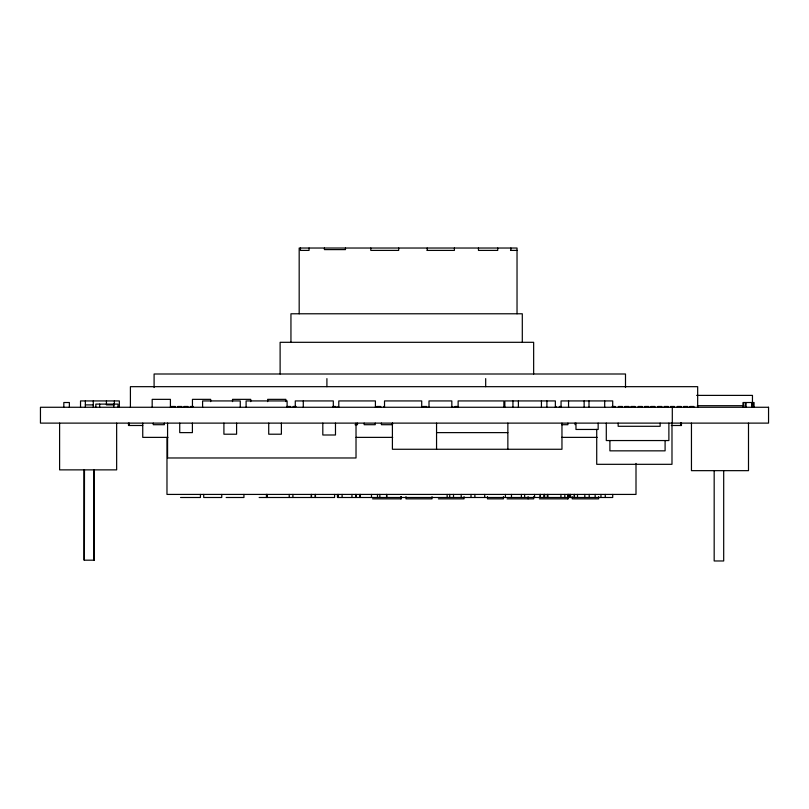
<?xml version="1.0" encoding="UTF-8"?>
<svg xmlns="http://www.w3.org/2000/svg" width="809" height="809" viewBox="0 0 809 809"><rect width="100%" height="100%" fill="white"/><g stroke="black" fill="none" stroke-linecap="round" stroke-linejoin="round"><path stroke-width="1.21" d="M427.162 250.406L454.405 250.406L454.405 248.029M510.509 250.406L517.032 250.406M696.62 395.389L752.461 395.389L752.461 403.711M85.35 404.894L93.278 404.894M697.348 405.693L743.805 405.693M193.351 406.482L190.378 406.482L190.378 407.271M286.639 406.482L290.603 406.482L290.603 407.271M296.084 406.482L293.111 406.482L293.111 407.271M332.812 406.482L335.786 406.482L335.786 407.271M457.904 406.482L454.931 406.482L454.931 407.271M561.395 406.482L559.413 406.482L559.413 407.271M612.12 406.482L615.083 406.482L615.083 407.271M355.02 424.705L357.487 424.705L357.487 423.117M561.739 424.705L567.908 424.705L567.908 423.117M142.748 425.494L128.489 425.494L128.489 423.117M671.308 425.494L681.471 425.494L681.421 423.117M436.557 432.623L507.86 432.623M167.989 437.376L142.748 437.376L142.748 423.117M356.071 437.376L392.678 437.376M561.618 437.376L597.163 437.376M180.549 497.495L200.43 497.495L200.43 494.42M226.166 497.495L243.934 497.495L243.934 494.42M259.143 497.495L334.582 497.495L334.582 494.42M566.826 497.495L544.639 497.495L544.639 494.42M372.565 498.86L401.264 498.86L401.264 496.645M438.407 498.86L464.042 498.86L464.042 496.645M507.081 498.86L533.707 498.86L533.707 496.645M539.431 498.86L568.13 498.86L568.13 494.42M754.059 407.271L754.059 402.518L743.178 402.518L743.178 407.271M752.896 402.518L752.896 407.271M751.622 402.518L751.622 407.271M748.497 423.117L748.497 470.656L691.452 470.656L691.452 423.117M746.07 402.518L746.07 407.271M745.251 402.518L745.251 407.271M743.38 402.518L743.38 407.271M723.691 470.656L723.691 560.971L714.175 560.971L714.175 470.656M697.671 407.271L697.671 386.672L130.411 386.672L130.411 407.271M693.859 407.271L693.859 406.482L689.905 406.482L689.905 407.271M687.64 407.271L687.64 406.482L683.676 406.482L683.676 407.271M681.198 423.117L681.198 425.494M681.168 407.271L681.168 406.482L677.204 406.482L677.204 407.271M681.026 423.117L681.127 425.494M680.602 423.117L680.581 425.494M674.484 407.271L674.484 406.482L670.519 406.482L670.519 407.271M672.299 407.271L672.299 423.117M671.986 423.117L671.986 464.315L596.718 464.315L596.718 429.357M668.881 423.117L668.881 440.551L606.295 440.551L606.295 423.117M668.264 407.271L668.264 406.482L664.3 406.482L664.3 407.271M665.099 440.551L665.099 450.846L609.905 450.846L609.905 440.551M661.782 407.271L661.782 406.482L657.828 406.482L657.828 407.271M660.144 423.117L660.144 426.292L618.157 426.292L618.157 423.117M654.885 407.271L654.885 406.482L650.921 406.482L650.921 407.271M648.666 407.271L648.666 406.482L644.702 406.482L644.702 407.271M642.184 407.271L642.184 406.482L638.22 406.482L638.22 407.271M636.005 463.426L636.005 494.42L166.978 494.42L166.978 437.376M635.075 407.271L635.075 406.482L631.111 406.482L631.111 407.271M628.856 407.271L628.856 406.482L624.892 406.482L624.892 407.271M625.499 387.551L625.499 374.001L154.094 374.001L154.094 387.551M622.384 407.271L622.384 406.482L618.42 406.482L618.42 407.271M612.706 407.271L612.706 400.93L561.062 400.93L561.062 407.271M612.716 494.42L612.716 497.495L568.788 497.495L568.788 494.42M605.243 494.42L605.243 497.495M604.697 400.93L604.697 407.271M600.956 494.42L600.956 497.495M598.589 496.645L598.589 498.86L572.216 498.86L572.216 496.645M598.154 423.117L598.154 429.458L575.978 429.458L575.978 423.117M595.151 494.42L595.151 497.495M589.205 494.42L589.205 497.495M588.992 400.93L588.992 407.271M584.826 494.42L584.826 497.495M584.138 400.93L584.138 407.271M577.484 494.42L577.484 497.495M575.057 423.117L575.057 424.705M574.481 494.42L574.481 497.495M574.228 494.42L574.228 497.495M570.537 494.42L570.537 497.495M570.274 494.42L570.274 497.495M569.101 494.42L569.081 497.495M568.555 400.93L568.555 407.271M567.736 494.42L567.736 498.86M564.824 494.42L564.824 497.495M561.962 423.117L561.962 449.268L392.405 449.268L392.405 423.117M560.93 494.42L560.93 497.495M556.026 406.482L556.026 407.271M555.358 407.271L555.358 400.93L504.846 400.93L504.846 407.271M547.895 494.42L547.895 497.495M547.329 494.42L547.329 497.495M546.904 400.93L546.904 407.271M544.326 494.42L544.326 497.495L337.434 497.495L337.434 494.42M544.073 494.42L544.073 497.495M541.433 400.93L541.433 407.271M540.382 494.42L540.382 497.495M540.129 494.42L540.129 497.495M534.557 494.42L534.557 497.495M533.647 374.001L533.647 342.308L280.116 342.308L280.116 374.001M528.105 496.645L528.105 498.86M524.636 494.42L524.636 497.495M522.301 342.308L522.301 313.781L290.947 313.781L290.947 342.308M521.38 494.42L521.38 497.495M518.407 400.93L518.407 407.271M517.032 313.781L517.032 248.029L299.178 248.029L299.178 313.781M512.946 400.93L512.946 407.271M511.47 494.42L511.47 497.495M510.883 248.029L510.883 250.406M507.86 423.117L507.86 449.268M505.423 494.42L505.423 497.495M504.432 406.482L504.432 407.271M503.876 407.271L503.876 400.93L458.137 400.93L458.137 407.271M503.451 496.645L503.451 498.86L487.473 498.86L487.473 496.645M497.727 248.029L497.727 250.406L478.463 250.406L478.463 248.029M485.683 378.612L485.683 386.672M484.712 494.42L484.712 497.495M474.893 494.42L474.893 497.495M471.01 494.42L471.01 497.495M461.191 494.42L461.191 497.495M453.505 494.42L453.505 497.495M452.676 406.482L452.676 407.271M451.827 407.271L451.827 400.93L429.003 400.93L429.003 407.271M449.733 494.42L449.733 497.495M447.144 494.42L447.144 497.495M436.557 423.117L436.557 449.268M432.026 496.645L432.026 498.86L405.997 498.86L405.997 496.645M427.192 248.029L427.192 250.406M426.748 407.271L426.748 406.482L422.794 406.482L422.794 407.271M421.711 407.271L421.711 400.93L384.518 400.93L384.518 407.271M400.859 496.645L400.859 498.86M398.675 248.029L398.675 250.406L370.805 250.406L370.805 248.029M392.517 423.117L392.517 424.705L381.423 424.705L381.423 423.117M386.783 494.42L386.783 497.495M386.56 494.42L386.56 497.495M383.628 406.482L383.628 407.271M380.726 407.271L380.726 406.482L376.772 406.482L376.772 407.271M379.846 494.42L379.846 497.495M377.49 494.42L377.49 497.495M375.416 407.271L375.416 400.93L338.789 400.93L338.789 407.271M375.255 423.117L375.255 424.705L364.171 424.705L364.171 423.117M371.483 494.42L371.483 497.495M360.136 494.42L360.136 497.495M360.066 494.42L360.066 497.495M356.172 494.42L356.172 497.495M356.021 423.117L356.021 457.975L167.574 457.975L167.574 423.117M355.647 494.42L355.647 497.495M351.955 494.42L351.955 497.495M345.473 248.029L345.473 249.607L324.419 249.607L324.419 248.029M342.106 494.42L342.106 497.495M338.415 494.42L338.415 497.495M338.041 406.482L338.041 407.271M335.482 423.117L335.482 434.999L322.811 434.999L322.811 423.117M333.318 407.271L333.318 400.93L295.275 400.93L295.275 407.271M326.907 378.612L326.907 386.672M315.459 494.42L315.459 497.495M315.207 494.42L315.207 497.495M311.516 494.42L311.516 497.495M311.263 494.42L311.263 497.495M309.058 248.029L309.058 250.406L300.452 250.406L300.452 248.029M303.284 400.93L303.284 407.271M292.909 494.42L292.909 497.495M289.217 494.42L289.217 497.495M287.104 407.271L287.104 400.93L246.098 400.93L246.098 407.271M285.89 401.618L285.89 399.353L267.668 399.353L267.668 401.618M281.39 423.117L281.39 434.211L268.719 434.211L268.719 423.117M267.081 494.42L267.081 497.495M266.859 494.42L266.859 497.495M266.444 494.42L266.444 497.495M250.739 401.618L250.739 399.353L232.517 399.353L232.517 401.618M240.273 407.271L240.273 400.93L202.594 400.93L202.594 407.271M236.592 423.117L236.592 434.211L223.911 434.211L223.911 423.117M221.747 494.42L221.747 497.495L203.716 497.495L203.716 494.42M210.674 401.618L210.674 399.353L192.451 399.353L192.451 407.271M192.4 423.117L192.4 432.623L179.729 432.623L179.729 423.117M187.951 407.271L187.951 406.482L183.987 406.482L183.987 407.271M181.732 407.271L181.732 406.482L177.768 406.482L177.768 407.271M175.25 407.271L175.25 406.482L171.296 406.482L171.296 407.271M170.416 407.271L170.416 399.353L152.193 399.353L152.173 407.271M164.358 423.117L164.358 424.705L153.265 424.705L153.265 423.117M129.278 423.117L129.278 425.494M119.348 407.271L119.348 400.93L80.526 400.93L80.526 407.271M118.023 407.271L118.023 404.106L95.836 404.106L95.836 407.271M116.648 423.117L116.648 469.867L59.603 469.867L59.603 423.117M114.362 400.93L114.362 404.894L106.434 404.894L106.434 400.93M113.735 404.106L113.735 407.271M99.669 404.106L99.669 407.271M94.249 469.867L94.249 560.182L84.197 560.182L84.197 469.867M94.107 469.867L94.107 560.182M93.763 469.867L93.702 560.182M93.278 400.93L93.278 407.271M85.35 400.93L85.35 407.271M84.48 469.867L84.389 560.182M84.328 469.867L84.328 560.182M69.372 407.271L69.372 402.518L63.82 402.518L63.82 407.271M768.55 407.271L40.45 407.271L40.45 423.117L768.55 423.117L768.55 407.271M680.844 425.494L680.854 423.117L680.824 425.494"/></g></svg>
